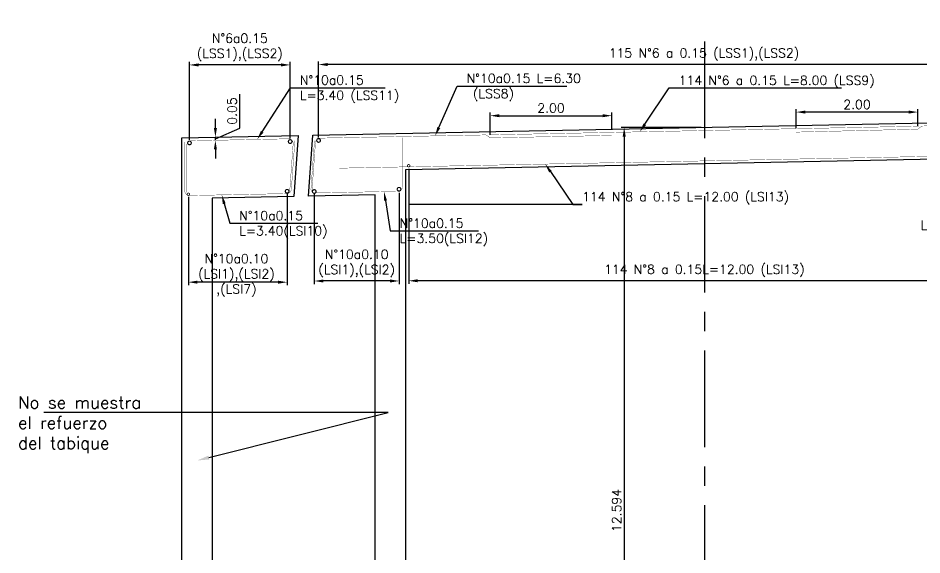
# Model space of a CAD drawing. Header units: metres. Extents: x 1080594 to 1081411, y 976871 to 977162.
# Drawn here: x 1081159.42 to 1081174.27, y 977097.54 to 977106.36 of the extents above; entities that cross this region are included whole.
import ezdxf
from ezdxf import colors
from ezdxf.entities.mleader import LeaderData, LeaderLine
from ezdxf.math import Vec2, Vec3

# ---------------------------------------------------------------- set-up
doc = ezdxf.new("R2010")
doc.units = ezdxf.units.M
doc.header["$LTSCALE"] = 25.4
doc.linetypes.add('CENTER', pattern=[2, 1.25, -0.25, 0.25, -0.25])
for name, color, linetype in [('CONTRAPESO', 3, 'Continuous'), ('DIMCONTRAPESO', 1, 'Continuous'), ('EJE VIA', 10, 'CENTER'), ('REF', 6, 'Continuous')]:
    doc.layers.add(name, color=color, linetype=linetype)
doc.layers.add('COTA', color=1, linetype='Continuous', lineweight=30)
doc.layers.add('COTACIM', color=20, linetype='Continuous', lineweight=5)
doc.styles.add('romans', font='romans.shx')
doc.dimstyles.new('Copy 75', dxfattribs={"dimtxt": 0.15, "dimasz": 0.15, "dimexe": 0.05, "dimexo": 0.05, "dimgap": 0.05, "dimtad": 1, "dimzin": 0, "dimdsep": 46, "dimtxsty": 'romans', "dimcen": 0.002, "dimclrd": 1, "dimclre": 1, "dimclrt": 3, "dimadec": 4, "dimazin": 0, "dimtfac": 1, "dimtofl": 0, "dimtmove": 1, "dimatfit": 3, "dimfxl": 1, "dimtolj": 1, "dimtzin": 0, "dimarcsym": 1})

# ---------------------------------------------------------------- blocks, each defined once
blk = doc.blocks.new('*D1285')
at = {"layer": 'COTA', "color": 1, "lineweight": -2, "transparency": 16777216}
for p, q in [((1081175.557032735, 977104.0003830236), (1081175.557032735, 977101.9919630118)), ((1081165.836980161, 977103.8827834363), (1081165.836980161, 977101.9919630118)), ((1081175.407032735, 977102.0419630118), (1081165.98698016, 977102.0419630118))]:
    blk.add_line(p, q, dxfattribs=at)
at = {"layer": 'COTA', "color": 1, "transparency": 16777216}
for points in [[(1081165.98698016, 977102.0669630119), (1081165.98698016, 977102.0169630118), (1081165.836980161, 977102.0419630118)], [(1081175.407032735, 977102.0669630119), (1081175.407032735, 977102.0169630118), (1081175.557032735, 977102.0419630118)]]:
    blk.add_solid(points, dxfattribs=at)
at = {"layer": 'Defpoints', "color": 0, "transparency": 16777216}
for p in [(1081175.557032735, 977104.0503830237), (1081165.836980161, 977103.9327834364), (1081165.836980161, 977102.0419630118)]:
    blk.add_point(p, dxfattribs=at)
at = {"layer": 'COTA', "color": 3, "transparency": 16777216, "insert": (1081170.697006448, 977102.2062487261), "char_height": 0.15, "attachment_point": 5, "style": 'romans'}
blk.add_mtext('\\A1;114 N°8 a 0.15L=12.00 (LSI13)', dxfattribs=at)
blk = doc.blocks.new('*D1286')
at = {"layer": 'COTA', "color": 1, "lineweight": -2, "transparency": 16777216}
for p, q in [((1081164.355591971, 977104.3987307097), (1081164.355591971, 977105.6467451412)), ((1081177.025418404, 977104.6519768654), (1081177.025418404, 977105.6467451412)), ((1081176.875418404, 977105.5967451412), (1081164.505591971, 977105.5967451412))]:
    blk.add_line(p, q, dxfattribs=at)
at = {"layer": 'COTA', "color": 1, "transparency": 16777216}
for points in [[(1081164.505591971, 977105.6217451412), (1081164.505591971, 977105.5717451412), (1081164.355591971, 977105.5967451412)], [(1081176.875418404, 977105.6217451412), (1081176.875418404, 977105.5717451412), (1081177.025418404, 977105.5967451412)]]:
    blk.add_solid(points, dxfattribs=at)
at = {"layer": 'Defpoints', "color": 0, "transparency": 16777216}
for p in [(1081164.355591971, 977105.5967451412), (1081177.025418404, 977104.6019768653), (1081164.355591971, 977104.3487307096)]:
    blk.add_point(p, dxfattribs=at)
at = {"layer": 'COTA', "color": 3, "transparency": 16777216, "insert": (1081170.690505187, 977105.7610308555), "char_height": 0.15, "attachment_point": 5, "style": 'romans'}
blk.add_mtext('\\A1;115 N°6 a 0.15 (LSS1),(LSS2)', dxfattribs=at)
blk = doc.blocks.new('*D1287')
at = {"layer": 'Defpoints', "color": 0, "transparency": 16777216}
for p in [(1081162.660059223, 977104.4017993198), (1081162.660059223, 977104.4017993198), (1081162.660059223, 977104.3516567065)]:
    blk.add_point(p, dxfattribs=at)
at = {"layer": 'DIMCONTRAPESO', "color": 1, "lineweight": -2, "transparency": 16777216}
for p, q in [((1081163.060577084, 977104.5529070401), (1081163.060577084, 977105.1100498972)), ((1081162.660059223, 977104.5517993198), (1081162.660059223, 977104.7017993198)), ((1081162.660059223, 977104.3767280132), (1081163.060577084, 977104.5529070401)), ((1081162.660059223, 977104.3516567065), (1081162.660059223, 977104.4017993198)), ((1081162.660059223, 977104.2016567065), (1081162.660059223, 977104.0516567065))]:
    blk.add_line(p, q, dxfattribs=at)
at = {"layer": 'DIMCONTRAPESO', "color": 1, "transparency": 16777216}
for points in [[(1081162.635059223, 977104.5517993198), (1081162.685059223, 977104.5517993198), (1081162.660059223, 977104.4017993198)], [(1081162.635059223, 977104.2016567065), (1081162.685059223, 977104.2016567065), (1081162.660059223, 977104.3516567065)]]:
    blk.add_solid(points, dxfattribs=at)
at = {"layer": 'DIMCONTRAPESO', "color": 3, "transparency": 16777216, "insert": (1081162.935577084, 977104.8314784688), "char_height": 0.15, "attachment_point": 5, "rotation": 90, "style": 'romans'}
blk.add_mtext('\\A1;0.05', dxfattribs=at)
blk = doc.blocks.new('*D1288')
at = {"layer": 'COTA', "color": 1, "lineweight": -2, "transparency": 16777216}
for p, q in [((1081162.215679774, 977103.4216466851), (1081162.215679774, 977101.9689750262)), ((1081163.839327945, 977103.4871070422), (1081163.839327945, 977101.9689750262)), ((1081163.689327945, 977102.0189750262), (1081162.365679774, 977102.0189750262))]:
    blk.add_line(p, q, dxfattribs=at)
at = {"layer": 'COTA', "color": 1, "transparency": 16777216}
for points in [[(1081162.365679774, 977102.0439750262), (1081162.365679774, 977101.9939750262), (1081162.215679774, 977102.0189750262)], [(1081163.689327945, 977102.0439750262), (1081163.689327945, 977101.9939750262), (1081163.839327945, 977102.0189750262)]]:
    blk.add_solid(points, dxfattribs=at)
at = {"layer": 'Defpoints', "color": 0, "transparency": 16777216}
for p in [(1081163.839327945, 977103.5371070423), (1081162.215679774, 977103.4716466852), (1081162.215679774, 977102.0189750262)]:
    blk.add_point(p, dxfattribs=at)
at = {"layer": 'COTA', "color": 3, "transparency": 16777216, "insert": (1081163.005787729, 977102.131951954), "char_height": 0.15, "attachment_point": 5, "style": 'romans'}
blk.add_mtext('\\A1;N°10a0.10\\P(LSI1),(LSI2)\\P,(LSI7)', dxfattribs=at)
blk = doc.blocks.new('*D1338')
at = {"layer": 'Defpoints', "color": 0, "transparency": 16777216}
for p in [(1081172.205726429, 977104.8153298552), (1081172.205726429, 977104.5032639749), (1081174.205411145, 977104.5345254493)]:
    blk.add_point(p, dxfattribs=at)
at = {"layer": 'DIMCONTRAPESO', "color": 1, "lineweight": -2, "transparency": 16777216}
for p, q in [((1081172.205726429, 977104.553263975), (1081172.205726429, 977104.8653298552)), ((1081174.055411145, 977104.8153298552), (1081172.355726429, 977104.8153298552)), ((1081174.205411145, 977104.5845254493), (1081174.205411145, 977104.8653298552))]:
    blk.add_line(p, q, dxfattribs=at)
at = {"layer": 'DIMCONTRAPESO', "color": 1, "transparency": 16777216}
for points in [[(1081172.355726429, 977104.8403298552), (1081172.355726429, 977104.7903298552), (1081172.205726429, 977104.8153298552)], [(1081174.055411145, 977104.8403298552), (1081174.055411145, 977104.7903298552), (1081174.205411145, 977104.8153298552)]]:
    blk.add_solid(points, dxfattribs=at)
at = {"layer": 'DIMCONTRAPESO', "color": 3, "transparency": 16777216, "insert": (1081173.205568787, 977104.9403298552), "char_height": 0.15, "attachment_point": 5, "style": 'romans'}
blk.add_mtext('\\A1;2.00', dxfattribs=at)
blk = doc.blocks.new('*D1290')
at = {"layer": 'COTA', "color": 1, "lineweight": -2, "transparency": 16777216}
for p, q in [((1081164.284786194, 977103.466472876), (1081164.284786194, 977101.9884371157)), ((1081165.680308875, 977103.4871070422), (1081165.680308875, 977101.9884371157)), ((1081165.530308875, 977102.0384371157), (1081164.434786194, 977102.0384371157))]:
    blk.add_line(p, q, dxfattribs=at)
at = {"layer": 'COTA', "color": 1, "transparency": 16777216}
for points in [[(1081164.434786194, 977102.0634371158), (1081164.434786194, 977102.0134371157), (1081164.284786194, 977102.0384371157)], [(1081165.530308875, 977102.0634371158), (1081165.530308875, 977102.0134371157), (1081165.680308875, 977102.0384371157)]]:
    blk.add_solid(points, dxfattribs=at)
at = {"layer": 'Defpoints', "color": 0, "transparency": 16777216}
for p in [(1081165.680308875, 977103.5371070423), (1081164.284786194, 977103.5164728761), (1081164.284786194, 977102.0384371157)]:
    blk.add_point(p, dxfattribs=at)
at = {"layer": 'COTA', "color": 3, "transparency": 16777216, "insert": (1081164.982547535, 977102.32772283), "char_height": 0.15, "attachment_point": 5, "style": 'romans'}
blk.add_mtext('\\A1;N°10a0.10\\P(LSI1),(LSI2)', dxfattribs=at)
blk = doc.blocks.new('*D1298')
at = {"layer": 'COTA', "color": 1, "lineweight": -2, "transparency": 16777216}
for p, q in [((1081162.234000075, 977104.3584703802), (1081162.234000075, 977105.6400130377)), ((1081163.889081774, 977104.3806352359), (1081163.889081774, 977105.6400130377)), ((1081163.739081774, 977105.5900130377), (1081162.384000075, 977105.5900130377))]:
    blk.add_line(p, q, dxfattribs=at)
at = {"layer": 'COTA', "color": 1, "transparency": 16777216}
for points in [[(1081162.384000075, 977105.6150130377), (1081162.384000075, 977105.5650130376), (1081162.234000075, 977105.5900130377)], [(1081163.739081774, 977105.6150130377), (1081163.739081774, 977105.5650130376), (1081163.889081774, 977105.5900130377)]]:
    blk.add_solid(points, dxfattribs=at)
at = {"layer": 'Defpoints', "color": 0, "transparency": 16777216}
for p in [(1081162.234000075, 977105.5900130377), (1081162.234000075, 977104.3084703801), (1081163.889081774, 977104.3306352359)]:
    blk.add_point(p, dxfattribs=at)
at = {"layer": 'COTA', "color": 3, "transparency": 16777216, "insert": (1081163.061540924, 977105.8792987519), "char_height": 0.15, "attachment_point": 5, "style": 'romans'}
blk.add_mtext('\\A1;N°6a0.15\\P(LSS1),(LSS2)', dxfattribs=at)
blk = doc.blocks.new('*D1245')
at = {"layer": 'Defpoints', "color": 0, "transparency": 16777216}
for p in [(1081169.173569989, 977104.75569108), (1081169.173569989, 977104.4810131832), (1081167.178545675, 977104.3906594753)]:
    blk.add_point(p, dxfattribs=at)
at = {"layer": 'DIMCONTRAPESO', "color": 1, "lineweight": -2, "transparency": 16777216}
for p, q in [((1081167.178545675, 977104.4406594754), (1081167.178545675, 977104.80569108)), ((1081167.328545674, 977104.75569108), (1081169.023569989, 977104.75569108)), ((1081169.173569989, 977104.5310131833), (1081169.173569989, 977104.80569108))]:
    blk.add_line(p, q, dxfattribs=at)
at = {"layer": 'DIMCONTRAPESO', "color": 1, "transparency": 16777216}
for points in [[(1081167.328545674, 977104.78069108), (1081167.328545674, 977104.73069108), (1081167.178545675, 977104.75569108)], [(1081169.023569989, 977104.78069108), (1081169.023569989, 977104.73069108), (1081169.173569989, 977104.75569108)]]:
    blk.add_solid(points, dxfattribs=at)
at = {"layer": 'DIMCONTRAPESO', "color": 3, "transparency": 16777216, "insert": (1081168.176057832, 977104.88069108), "char_height": 0.15, "attachment_point": 5, "style": 'romans'}
blk.add_mtext('\\A1;2.00', dxfattribs=at)
blk = doc.blocks.new('*D1242')
at = {"layer": 'COTA', "color": 1, "lineweight": -2, "transparency": 16777216}
for p, q in [((1081170.64698016, 977104.5625377385), (1081169.329205238, 977104.5625377385)), ((1081169.379205239, 977104.4125377384), (1081169.379205239, 977092.1185377386)), ((1081170.64698016, 977091.9685377385), (1081169.329205238, 977091.9685377385))]:
    blk.add_line(p, q, dxfattribs=at)
at = {"layer": 'COTA', "color": 1, "transparency": 16777216}
for points in [[(1081169.354205239, 977104.4125377384), (1081169.404205238, 977104.4125377384), (1081169.379205239, 977104.5625377385)], [(1081169.354205239, 977092.1185377386), (1081169.404205238, 977092.1185377386), (1081169.379205239, 977091.9685377385)]]:
    blk.add_solid(points, dxfattribs=at)
at = {"layer": 'Defpoints', "color": 0, "transparency": 16777216}
for p in [(1081170.69698016, 977104.5625377385), (1081169.379205239, 977091.9685377385), (1081170.69698016, 977091.9685377385)]:
    blk.add_point(p, dxfattribs=at)
at = {"layer": 'COTA', "color": 3, "transparency": 16777216, "insert": (1081169.254205238, 977098.2655377387), "char_height": 0.15, "attachment_point": 5, "rotation": 90, "style": 'romans'}
blk.add_mtext('\\A1;12.594', dxfattribs=at)

msp = doc.modelspace()

# ---------------------------------------------------------------- linework, layer by layer
at = {"layer": 'CONTRAPESO'}
for points in [[(1081178.786927585, 977094.9567377387), (1081178.78036738, 977103.7240055029), (1081177.4329487, 977103.6970571293), (1081177.361136021, 977104.6958208557), (1081179.280110908, 977104.7342003534), (1081179.28698016, 977094.9567377387), (1081179.286980595, 977094.9561441382), (1081179.286980378, 977091.9682409383), (1081162.106979943, 977091.9688345387), (1081162.10698016, 977094.9567377387), (1081162.10698016, 977094.9567377387), (1081162.10698016, 977104.3907377386), (1081164.022356244, 977104.4290452602), (1081163.95033673, 977103.42740489), (1081162.606784238, 977103.4005338401), (1081162.60698016, 977094.9567377388), (1081165.286927585, 977094.9567377387), (1081165.286927585, 977094.9567377387), (1081165.285765221, 977103.4541134598), (1081164.191302828, 977103.4322242119)], [(1081164.191302828, 977103.4322242119), (1081164.263322342, 977104.4338645822), (1081177.120861962, 977104.6910153745), (1081177.192674641, 977103.6922516482), (1081176.101386397, 977103.6704258833), (1081176.10698016, 977094.9567377388), (1081178.786927585, 977094.9567377387), (1081178.786927585, 977094.9567377387)], [(1081174.895619004, 977092.9567377387), (1081174.895619004, 977094.9567377387), (1081175.606896633, 977094.9567377387), (1081175.606865681, 977104.060615461), (1081165.785511148, 977103.8641883703), (1081165.786245654, 977094.9567377387), (1081166.498341316, 977094.9567377387), (1081166.498341316, 977092.9567377387), (1081174.895619004, 977092.9567377387)]]:
    msp.add_lwpolyline(points, dxfattribs=at)
at = {"layer": 'EJE VIA', "ltscale": 0.05}
msp.add_lwpolyline([(1081170.69698016, 977105.9742460989), (1081170.69698016, 977090.7030179962)], dxfattribs=at)
at = {"layer": 'REF', "ltscale": 0.1}
for points, const_width in [([(1081174.218198087, 977104.5829320999), (1081167.180545275, 977104.4407471982)], 0.004999999999999999), ([(1081176.696384164, 977104.1325278236), (1081164.697576157, 977103.8929016173)], 0.005)]:
    msp.add_lwpolyline(points, dxfattribs=dict(at, const_width=const_width))
for points, const_width in [([(1081172.204613985, 977104.4857718343), (1081174.205411145, 977104.5345254493), (1081174.275283083, 977104.5858516772), (1081177.002286966, 977104.6396189381, -0.4142471883168138), (1081177.079813051, 977104.5651673942), (1081177.129936413, 977103.8000233988)], 0.004999999999999999), ([(1081169.176151726, 977104.4310642853), (1081167.178545675, 977104.3906594753), (1081167.107685565, 977104.43985845), (1081164.379001247, 977104.3870560185, 0.4142471883168138), (1081164.304514029, 977104.3095642086), (1081164.247480519, 977103.5163477155)], 0.004999999999999999), ([(1081162.15698016, 977104.3223222339), (1081162.156925794, 977103.5197108533, 0.4204172656185837), (1081162.234413762, 977103.443607377), (1081163.83434065, 977103.4749395247, 0.3876850183573457), (1081163.908656585, 977103.5454702068), (1081163.966324793, 977104.346955648)], 0.005), ([(1081162.190050519, 977103.4963121368), (1081162.189392999, 977104.2643397279, -0.4306397236984851), (1081162.26269481, 977104.3434806253), (1081163.861748195, 977104.376015276, -0.3701617150848962), (1081163.938783976, 977104.3067158405), (1081163.882710041, 977103.5268450297)], 0.004999999999999999), ([(1081165.734083368, 977104.3920728461), (1081165.734137786, 977103.5887093622, -0.4072192102190493), (1081165.659962132, 977103.5127261137), (1081164.297699154, 977103.4849157848, -0.4684548895980308), (1081164.231221896, 977103.5554464669), (1081164.289289822, 977104.3469575075)], 0.005)]:
    msp.add_lwpolyline(points, format="xyb", dxfattribs=dict(at, const_width=const_width))
for points, const_width in [([(1081162.224475075, 977104.3084703803, 1), (1081162.243525075, 977104.3084703803, 1)], 0.06), ([(1081163.879556774, 977104.3306352358, 1), (1081163.898606774, 977104.3306352358, 1)], 0.06), ([(1081164.365116971, 977104.3487307098, -1), (1081164.346066972, 977104.3487307098, -1)], 0.06), ([(1081165.830630161, 977103.9327834364, 1), (1081165.84333016, 977103.9327834364, 1)], 0.04), ([(1081163.848852945, 977103.5136518833, -1), (1081163.829802945, 977103.5136518833, -1)], 0.06), ([(1081164.294311194, 977103.5092967133, -1), (1081164.275261194, 977103.5092967133, -1)], 0.06), ([(1081165.687889693, 977103.5463451047, -1), (1081165.668839693, 977103.5463451047, -1)], 0.06), ([(1081162.209329774, 977103.4644705225, 1), (1081162.222029774, 977103.4644705225, 1)], 0.04)]:
    msp.add_lwpolyline(points, format="xyb", close=True, dxfattribs=dict(at, const_width=const_width))

# ---------------------------------------------------------------- dimensions: what is measured, and where the dimension line sits
at = {"layer": 'COTA'}
for base, p1, p2, text, picture, middle in [((1081164.355591971, 977105.5967451412), (1081177.025418404, 977104.6019768653), (1081164.355591971, 977104.3487307096), '115 N°6 a 0.15 (LSS1),(LSS2)', '*D1286', (1081170.690505187, 977105.7610308555)), ((1081165.836980161, 977102.0419630118), (1081175.557032735, 977104.0503830237), (1081165.836980161, 977103.9327834364), '114 N°8 a 0.15L=12.00 (LSI13)', '*D1285', (1081170.697006448, 977102.2062487261))]:
    dim = msp.add_linear_dim(base=base, p1=p1, p2=p2, angle=180, text=text, dimstyle='Copy 75', dxfattribs=at)
    dim.commit()
    dim.dimension.update_dxf_attribs({"geometry": picture, "text_midpoint": middle})
for base, p1, p2, text, picture, middle in [((1081162.234000075, 977105.5900130377), (1081163.889081774, 977104.3306352359), (1081162.234000075, 977104.3084703801), 'N°6a0.15\\P(LSS1),(LSS2)', '*D1298', (1081163.061540924, 977105.5900130377)), ((1081162.215679774, 977102.0189750262), (1081163.839327945, 977103.5371070423), (1081162.215679774, 977103.4716466852), 'N°10a0.10\\P(LSI1),(LSI2)\\P,(LSI7)', '*D1288', (1081163.005787729, 977101.7033805255)), ((1081164.284786194, 977102.0384371157), (1081165.680308875, 977103.5371070423), (1081164.284786194, 977103.5164728761), 'N°10a0.10\\P(LSI1),(LSI2)', '*D1290', (1081164.982547535, 977102.0384371157))]:
    dim = msp.add_linear_dim(base=base, p1=p1, p2=p2, angle=180, text=text, dimstyle='Copy 75', dxfattribs=at)
    dim.commit()
    dim.dimension.update_dxf_attribs({"geometry": picture, "text_midpoint": middle, "dimtype": 160})
at = {"layer": 'COTA', "color": 2}
dim = msp.add_linear_dim(base=(1081169.379205239, 977091.9685377385), p1=(1081170.69698016, 977104.5625377385), p2=(1081170.69698016, 977091.9685377385), angle=90, dimstyle='Copy 75', override={"dimdec": 3}, dxfattribs=at)
dim.commit()
dim.dimension.update_dxf_attribs({"geometry": '*D1242', "text_midpoint": (1081169.254205238, 977098.2655377387)})
at = {"layer": 'DIMCONTRAPESO'}
dim = msp.add_linear_dim(base=(1081162.660059223, 977104.4017993198), p1=(1081162.660059223, 977104.3516567065), p2=(1081162.660059223, 977104.4017993198), angle=90, dimstyle='Copy 75', dxfattribs=at)
dim.commit()
dim.dimension.update_dxf_attribs({"geometry": '*D1287', "text_midpoint": (1081163.060577084, 977104.6029070403), "dimtype": 160})
at = {"layer": 'DIMCONTRAPESO', "color": 2}
for base, p1, p2, picture, middle in [((1081172.205726429, 977104.8153298552), (1081174.205411145, 977104.5345254493), (1081172.205726429, 977104.5032639749), '*D1338', (1081173.205568787, 977104.9403298552)), ((1081169.173569989, 977104.75569108), (1081167.178545675, 977104.3906594753), (1081169.173569989, 977104.4810131832), '*D1245', (1081168.176057832, 977104.88069108))]:
    dim = msp.add_linear_dim(base=base, p1=p1, p2=p2, dimstyle='Copy 75', dxfattribs=at)
    dim.commit()
    dim.dimension.update_dxf_attribs({"geometry": picture, "text_midpoint": middle})

# ---------------------------------------------------------------- leaders
at = {"layer": 'COTACIM'}
ml = msp.add_multileader_mtext('Standard', dxfattribs=at)
ml.set_content('N°10a0.15\\PL=3.40{\\A1; (LSS11)}', color=3, style='romans')
ml.set_leader_properties(color=256)
ml.build(insert=Vec2(0, 0))
ml.multileader.update_dxf_attribs({"text_left_attachment_type": 6, "text_right_attachment_type": 6, "dogleg_length": 0.1560199508385566, "arrow_head_size": 0.15})
ctx = ml.context
ctx.base_point, ctx.char_height, ctx.arrow_head_size, ctx.landing_gap_size, ctx.plane_origin = Vec3(1081164.049611941, 977105.2156667905), 0.15, 0.15, 0, Vec3(1081163.123016657, 977104.1857271426)
ctx.left_attachment, ctx.right_attachment = 6, 6
notes = []
notes.append((ctx, [(0, (1, 1, 0), (1081163.89359199, 977105.2156667905), (1, 0), 0.1560199508385566, [(0, [(1081163.347419586, 977104.3655365279)], 0, [])])]))
ctx.mtext.insert, ctx.mtext.width, ctx.mtext.flow_direction = Vec3(1081164.049611941, 977105.4156667904), 2.150599964195862, 5
ml = msp.add_multileader_mtext('Standard', dxfattribs=at)
ml.set_content('N°10a0.15 L=6.30\\P{\\A1; (LSS8)}', color=3, style='romans')
ml.set_leader_properties(color=256)
ml.build(insert=Vec2(0, 0))
ml.multileader.update_dxf_attribs({"text_left_attachment_type": 6, "text_right_attachment_type": 6, "dogleg_length": 0.1560199508385566, "arrow_head_size": 0.15})
ctx = ml.context
ctx.base_point, ctx.char_height, ctx.arrow_head_size, ctx.landing_gap_size, ctx.plane_origin = Vec3(1081166.790701626, 977105.2434283695), 0.15, 0.15, 0, Vec3(1081169.113281144, 977104.2175640912)
ctx.left_attachment, ctx.right_attachment = 6, 6
notes.append((ctx, [(0, (1, 1, 0), (1081166.634681675, 977105.2434283695), (1, 0), 0.1560199508385566, [(0, [(1081166.271451491, 977104.4236765882)], 0, [])])]))
ctx.mtext.insert, ctx.mtext.width, ctx.mtext.flow_direction = Vec3(1081166.790701626, 977105.4434283695), 3.436524776741862, 5
ml = msp.add_multileader_mtext('Standard', dxfattribs=at)
ml.set_content('\\A1;114 N°6 a 0.15 L=8.00 (LSS9)', color=3, style='romans')
ml.set_leader_properties(color=256)
ml.build(insert=Vec2(0, 0))
ml.multileader.update_dxf_attribs({"text_left_attachment_type": 6, "text_right_attachment_type": 6, "dogleg_length": 0.1560199508385566, "arrow_head_size": 0.15})
ctx = ml.context
ctx.base_point, ctx.char_height, ctx.arrow_head_size, ctx.landing_gap_size, ctx.plane_origin = Vec3(1081170.275216182, 977105.2110531379), 0.15, 0.15, 0, Vec3(1081172.597795699, 977104.1851888596)
ctx.left_attachment, ctx.right_attachment = 6, 6
notes.append((ctx, [(0, (1, 1, 0), (1081170.119196231, 977105.2110531379), (1, 0), 0.1560199508385566, [(0, [(1081169.634904623, 977104.4903337368)], 0, [])])]))
ctx.mtext.insert, ctx.mtext.width, ctx.mtext.flow_direction = Vec3(1081170.275216182, 977105.4110531379), 4.864052230911328, 5
ml = msp.add_multileader_mtext('Standard', dxfattribs=at)
ml.set_content('\\A1;114 N°8 a 0.15 L=12.00 (LSI13)', color=3, style='romans')
ml.set_leader_properties(color=256)
ml.build(insert=Vec2(0, 0))
ml.multileader.update_dxf_attribs({"text_left_attachment_type": 6, "text_right_attachment_type": 6, "dogleg_length": 0.1560199508385566, "arrow_head_size": 0.15})
ctx = ml.context
ctx.base_point, ctx.char_height, ctx.arrow_head_size, ctx.landing_gap_size, ctx.plane_origin = Vec3(1081168.688549408, 977103.2980693332), 0.15, 0.15, 0, Vec3(1081168.081951702, 977098.5411348891)
ctx.left_attachment, ctx.right_attachment = 6, 6
notes.append((ctx, [(0, (1, 1, 0), (1081168.532529458, 977103.2980693332), (1, 0), 0.1560199508385566, [(0, [(1081168.081977323, 977103.960507962)], 0, [])])]))
ctx.mtext.insert, ctx.mtext.width, ctx.mtext.flow_direction = Vec3(1081168.688549408, 977103.4980693331), 4.761068719672039, 5
ml = msp.add_multileader_mtext('Standard', dxfattribs=at)
ml.set_content('N°10a0.15\\PL=3.50(LSI12)', color=3, style='romans')
ml.set_leader_properties(color=256)
ml.build(insert=Vec2(0, 0))
ml.multileader.update_dxf_attribs({"text_left_attachment_type": 6, "text_right_attachment_type": 6, "dogleg_length": 0.1560199508385566, "arrow_head_size": 0.15})
ctx = ml.context
ctx.base_point, ctx.char_height, ctx.arrow_head_size, ctx.landing_gap_size, ctx.plane_origin, ctx.plane_x_axis, ctx.plane_y_axis = Vec3(1081174.146980718, 977103.0819109455), 0.15, 0.15, 0, Vec3(1081175.961397595, 977098.6587010465), Vec3(0.9999999996108744, -2.789715435051243e-05), Vec3(2.789715435051243e-05, 0.9999999996108744)
ctx.left_attachment, ctx.right_attachment, ctx.text_align_type = 6, 6, 2
notes.append((ctx, [(0, (1, 1, 0), (1081175.860143526, 977103.081863153), (-0.9999999996108744, 2.789715435051243e-05), 0.1560199508385566, [(0, [(1081175.961538985, 977103.726659407)], 0, [])])]))
ctx.mtext.insert, ctx.mtext.text_direction, ctx.mtext.rotation, ctx.mtext.width, ctx.mtext.alignment, ctx.mtext.flow_direction = Vec3(1081175.704129154, 977103.2818675055), Vec3(0.9999999996108744, -2.789715435051243e-05), 6.283157410025233, 2.581570537062362, 3, 5
ml = msp.add_multileader_mtext('Standard', dxfattribs=at)
ml.set_content('N°10a0.15\\PL=3.40(LSI10)', color=3, style='romans')
ml.set_leader_properties(color=256)
ml.build(insert=Vec2(0, 0))
ml.multileader.update_dxf_attribs({"text_left_attachment_type": 6, "text_right_attachment_type": 6, "dogleg_length": 0.1560199508385566, "arrow_head_size": 0.15})
ctx = ml.context
ctx.base_point, ctx.char_height, ctx.arrow_head_size, ctx.landing_gap_size, ctx.plane_origin = Vec3(1081163.051627214, 977102.9885964758), 0.15, 0.15, 0, Vec3(1081162.764388158, 977098.3860277616)
ctx.left_attachment, ctx.right_attachment = 6, 6
notes.append((ctx, [(0, (1, 1, 0), (1081162.895607263, 977102.9885964758), (1, 0), 0.1560199508385566, [(0, [(1081162.764388178, 977103.4539861241)], 0, [])])]))
ctx.mtext.insert, ctx.mtext.width, ctx.mtext.flow_direction = Vec3(1081163.051627214, 977103.1885964758), 2.182405574480072, 5
ml = msp.add_multileader_mtext('Standard', dxfattribs=at)
ml.set_content('N°10a0.15\\PL=3.50(LSI12)', color=3, style='romans')
ml.set_leader_properties(color=256)
ml.build(insert=Vec2(0, 0))
ml.multileader.update_dxf_attribs({"text_left_attachment_type": 6, "text_right_attachment_type": 6, "dogleg_length": 0.1560199508385566, "arrow_head_size": 0.15})
ctx = ml.context
ctx.base_point, ctx.char_height, ctx.arrow_head_size, ctx.landing_gap_size, ctx.plane_origin = Vec3(1081165.689912231, 977102.8632837393), 0.15, 0.15, 0, Vec3(1081165.432514789, 977098.4401244591)
ctx.left_attachment, ctx.right_attachment = 6, 6
notes.append((ctx, [(0, (1, 1, 0), (1081165.53389228, 977102.8632837393), (1, 0), 0.1560199508385566, [(0, [(1081165.432514809, 977103.5080828216)], 0, [])])]))
ctx.mtext.insert, ctx.mtext.width, ctx.mtext.flow_direction = Vec3(1081165.689912231, 977103.0632837393), 2.581570537062362, 5
ml = msp.add_multileader_mtext('Standard', dxfattribs=at)
ml.set_content('No se muestra\\Pel refuerzo \\Pdel tabique', color=3, style='romans')
ml.set_leader_properties(color=1)
ml.build(insert=Vec2(0, 0))
ml.multileader.update_dxf_attribs({"text_left_attachment_type": 6, "text_right_attachment_type": 6, "dogleg_length": 0, "arrow_head_size": 0.2})
ctx = ml.context
ctx.base_point, ctx.char_height, ctx.arrow_head_size, ctx.landing_gap_size, ctx.plane_origin = Vec3(1081159.416676738, 977099.8749302865), 0.2, 0.2, 0, Vec3(1081163.979594846, 977098.718834123)
ctx.left_attachment, ctx.right_attachment = 6, 6
notes.append((ctx, [(1, (1, 1, 0), (1081161.683343404, 977099.8749302865), (-1, 0), 0, [(1, [(1081162.359594846, 977099.0874841784), (1081165.498885956, 977099.8749302865)], 0, [])])]))
ctx.mtext.insert, ctx.mtext.width, ctx.mtext.flow_direction = Vec3(1081159.416676738, 977100.1415969533), 10.32887004455552, 5
for ctx, leaders in notes:
    for number, flags, end, landing, length, lines in leaders:
        leader = LeaderData()
        leader.index, (leader.has_last_leader_line, leader.has_dogleg_vector, leader.attachment_direction) = number, flags
        leader.last_leader_point, leader.dogleg_vector, leader.dogleg_length = Vec3(end), Vec3(landing), length
        for number, points, colour, breaks in lines:
            line = LeaderLine()
            line.index, line.vertices, line.color, line.breaks = number, Vec3.list(points), colors.encode_raw_color(colour), breaks
            leader.lines.append(line)
        ctx.leaders.append(leader)

doc.saveas('drawing.dxf')
